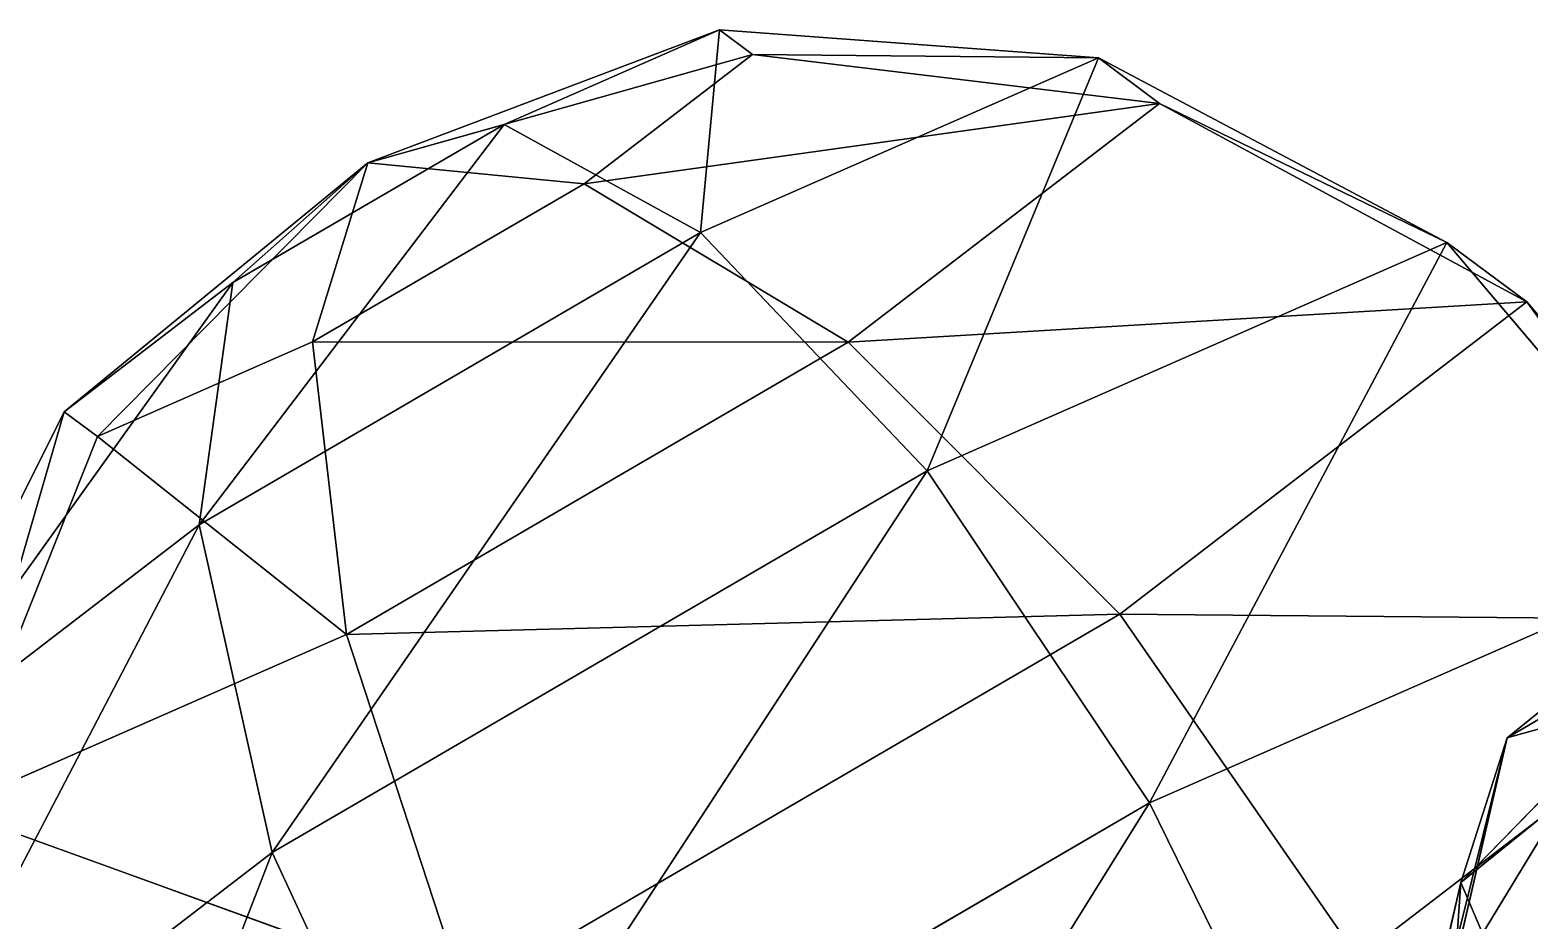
# Model space of a CAD drawing. Header units: metres. Extents: x -614 to 708, y -476 to 478.
# Drawn here: x -171 to 122.1, y 123.7 to 297.8 of the extents above; entities that cross this region are included whole.
import ezdxf

# ---------------------------------------------------------------- set-up
doc = ezdxf.new("R2010")
doc.units = ezdxf.units.M

msp = doc.modelspace()

# ---------------------------------------------------------------- linework, layer by layer
for p, q in [((-104.873276, 271.81308, -635.84357), (-36.146366, 297.80853, -672.102)), ((-78.23866, 279.32843, -712.96643), (-36.146366, 297.80853, -672.102)), ((-36.146366, 297.80853, -672.102), (-39.843765, 258.18228, -782.1943)), ((-36.146366, 297.80853, -672.102), (-29.68119, 293.00122, -611.1243)), ((-36.146366, 297.80853, -672.102), (37.93267, 292.32907, -706.6866)), ((-104.873276, 271.81308, -635.84357), (-29.68119, 293.00122, -611.1243)), ((-29.68119, 293.00122, -611.1243), (-62.63037, 267.72247, -565.7534)), ((-39.843765, 258.18228, -782.1943), (37.93267, 292.32907, -706.6866)), ((-29.68119, 293.00122, -611.1243), (37.93267, 292.32907, -706.6866)), ((-29.68119, 293.00122, -611.1243), (49.87875, 283.4463, -594.0146)), ((37.93267, 292.32907, -706.6866), (4.466187, 211.59392, -832.9878)), ((37.93267, 292.32907, -706.6866), (49.87875, 283.4463, -594.0146)), ((37.93267, 292.32907, -706.6866), (106.086, 256.20886, -734.3322)), ((-62.63037, 267.72247, -565.7534), (49.87875, 283.4463, -594.0146)), ((49.87875, 283.4463, -594.0146), (-11.003384, 236.7373, -510.18005)), ((49.87875, 283.4463, -594.0146), (106.086, 256.20886, -734.3322)), ((49.87875, 283.4463, -594.0146), (121.6943, 244.60294, -587.1192)), ((-78.23866, 279.32843, -712.96643), (-137.89012, 201.00864, -776.30634)), ((-131.301, 248.38628, -709.7799), (-78.23866, 279.32843, -712.96643)), ((-104.873276, 271.81308, -635.84357), (-78.23866, 279.32843, -712.96643)), ((-78.23866, 279.32843, -712.96643), (-39.843765, 258.18228, -782.1943)), ((-104.873276, 271.81308, -635.84357), (-164.25017, 223.10756, -664.409)), ((-104.873276, 271.81308, -635.84357), (-157.785, 218.30023, -603.43134)), ((-104.873276, 271.81308, -635.84357), (-131.301, 248.38628, -709.7799)), ((-104.873276, 271.81308, -635.84357), (-115.6927, 236.78035, -562.5669)), ((-104.873276, 271.81308, -635.84357), (-62.63037, 267.72247, -565.7534)), ((-62.63037, 267.72247, -565.7534), (-115.6927, 236.78035, -562.5669)), ((-62.63037, 267.72247, -565.7534), (-11.003384, 236.7373, -510.18005)), ((-137.89012, 201.00864, -776.30634), (-39.843765, 258.18228, -782.1943)), ((-39.843765, 258.18228, -782.1943), (-123.63757, 136.89296, -825.2948)), ((-39.843765, 258.18228, -782.1943), (4.466187, 211.59392, -832.9878)), ((4.466187, 211.59392, -832.9878), (106.086, 256.20886, -734.3322)), ((106.086, 256.20886, -734.3322), (47.94539, 146.65602, -857.6141)), ((106.086, 256.20886, -734.3322), (121.6943, 244.60294, -587.1192)), ((106.086, 256.20886, -734.3322), (157.93787, 194.94687, -750.83)), ((-131.301, 248.38628, -709.7799), (-198.77226, 154.29967, -692.4718)), ((-164.25017, 223.10756, -664.409), (-131.301, 248.38628, -709.7799)), ((-131.301, 248.38628, -709.7799), (-137.89012, 201.00864, -776.30634)), ((-11.003384, 236.7373, -510.18005), (121.6943, 244.60294, -587.1192)), ((121.6943, 244.60294, -587.1192), (42.147953, 183.57472, -477.58405)), ((121.6943, 244.60294, -587.1192), (157.93787, 194.94687, -750.83)), ((121.6943, 244.60294, -587.1192), (174.83217, 182.38472, -591.4878)), ((-115.6927, 236.78035, -562.5669), (-157.785, 218.30023, -603.43134)), ((-115.6927, 236.78035, -562.5669), (-11.003384, 236.7373, -510.18005)), ((-115.6927, 236.78035, -562.5669), (-109.049774, 179.56367, -504.2921)), ((-11.003384, 236.7373, -510.18005), (-109.049774, 179.56367, -504.2921)), ((-11.003384, 236.7373, -510.18005), (42.147953, 183.57472, -477.58405)), ((108.81598, 131.02829, -720.6323), (205.82411, 230.52994, -655.21826)), ((205.82411, 230.52994, -655.21826), (117.87985, 159.3754, -644.2903)), ((-164.25017, 223.10756, -664.409), (-198.77226, 154.29967, -692.4718)), ((-164.25017, 223.10756, -664.409), (-186.8262, 145.41687, -579.7998)), ((-157.785, 218.30023, -603.43134), (-164.25017, 223.10756, -664.409)), ((223.7207, 223.9962, -734.91046), (108.81598, 131.02829, -720.6323)), ((-157.785, 218.30023, -603.43134), (-186.8262, 145.41687, -579.7998)), ((-157.785, 218.30023, -603.43134), (-109.049774, 179.56367, -504.2921)), ((-123.63757, 136.89296, -825.2948), (4.466187, 211.59392, -832.9878)), ((4.466187, 211.59392, -832.9878), (-90.713135, 65.80028, -849.28723)), ((4.466187, 211.59392, -832.9878), (47.94539, 146.65602, -857.6141)), ((117.87985, 159.3754, -644.2903), (200.39687, 207.64955, -576.7271)), ((-137.89012, 201.00864, -776.30634), (-203.18391, 75.86476, -715.7597)), ((-198.77226, 154.29967, -692.4718), (-137.89012, 201.00864, -776.30634)), ((-137.89012, 201.00864, -776.30634), (-123.63757, 136.89296, -825.2948)), ((47.94539, 146.65602, -857.6141), (157.93787, 194.94687, -750.83)), ((157.93787, 194.94687, -750.83), (83.974495, 73.25479, -852.32404)), ((-109.049774, 179.56367, -504.2921), (42.147953, 183.57472, -477.58405)), ((42.147953, 183.57472, -477.58405), (-85.95583, 108.87376, -469.89108)), ((42.147953, 183.57472, -477.58405), (88.73184, 116.328255, -472.92786)), ((42.147953, 183.57472, -477.58405), (174.83217, 182.38472, -591.4878)), ((174.83217, 182.38472, -591.4878), (88.73184, 116.328255, -472.92786)), ((-109.049774, 179.56367, -504.2921), (-186.8262, 145.41687, -579.7998)), ((-109.049774, 179.56367, -504.2921), (-85.95583, 108.87376, -469.89108)), ((117.87985, 159.3754, -644.2903), (152.80176, 169.14099, -570.8129)), ((80.90277, 10.408947, -638.64557), (117.87985, 159.3754, -644.2903)), ((117.87985, 159.3754, -644.2903), (96.51601, 67.05734, -581.5403)), ((108.81598, 131.02829, -720.6323), (117.87985, 159.3754, -644.2903)), ((-90.713135, 65.80028, -849.28723), (47.94539, 146.65602, -857.6141)), ((47.94539, 146.65602, -857.6141), (-44.129276, -1.446175, -844.63104)), ((47.94539, 146.65602, -857.6141), (83.974495, 73.25479, -852.32404)), ((-186.8262, 145.41687, -579.7998), (-85.95583, 108.87376, -469.89108)), ((-203.18391, 75.86476, -715.7597), (-123.63757, 136.89296, -825.2948)), ((-123.63757, 136.89296, -825.2948), (-176.81348, -0.25618, -730.7273)), ((-123.63757, 136.89296, -825.2948), (-90.713135, 65.80028, -849.28723)), ((108.81598, 131.02829, -720.6323), (80.90277, 10.408947, -638.64557)), ((96.77704, -42.14215, -699.475), (108.81598, 131.02829, -720.6323)), ((126.99007, 88.4153, -788.2168), (108.81598, 131.02829, -720.6323))]:
    msp.add_line(p, q)
for points in [[(-78.23866, 279.32843, -712.96643), (-104.873276, 271.81308, -635.84357), (-36.146366, 297.80853, -672.102), (-36.146267, 297.80862, -672.10187)], [(-36.146366, 297.80853, -672.102), (-104.873276, 271.81308, -635.84357), (-29.68119, 293.00122, -611.1243), (-29.681091, 293.0013, -611.1242)], [(-39.843765, 258.18228, -782.1943), (-78.23866, 279.32843, -712.96643), (-36.146366, 297.80853, -672.102), (-36.146267, 297.80862, -672.10187)], [(-39.843765, 258.18228, -782.1943), (-36.146366, 297.80853, -672.102), (37.93267, 292.32907, -706.6866), (37.93277, 292.32916, -706.68646)], [(37.93267, 292.32907, -706.6866), (-36.146366, 297.80853, -672.102), (-29.68119, 293.00122, -611.1243), (-29.681091, 293.0013, -611.1242)], [(-29.68119, 293.00122, -611.1243), (-104.873276, 271.81308, -635.84357), (-62.63037, 267.72247, -565.7534), (-62.630272, 267.72256, -565.7533)], [(49.87875, 283.4463, -594.0146), (-29.68119, 293.00122, -611.1243), (-62.63037, 267.72247, -565.7534), (-62.630272, 267.72256, -565.7533)], [(4.466187, 211.59392, -832.9878), (-39.843765, 258.18228, -782.1943), (37.93267, 292.32907, -706.6866), (37.93277, 292.32916, -706.68646)], [(37.93267, 292.32907, -706.6866), (-29.68119, 293.00122, -611.1243), (49.87875, 283.4463, -594.0146), (49.87885, 283.44638, -594.01447)], [(4.466187, 211.59392, -832.9878), (37.93267, 292.32907, -706.6866), (106.086, 256.20886, -734.3322), (106.0861, 256.20895, -734.3321)], [(106.086, 256.20886, -734.3322), (37.93267, 292.32907, -706.6866), (49.87875, 283.4463, -594.0146), (49.87885, 283.44638, -594.01447)], [(49.87875, 283.4463, -594.0146), (-62.63037, 267.72247, -565.7534), (-11.003384, 236.7373, -510.18005), (-11.003284, 236.73741, -510.17996)], [(-11.003384, 236.7373, -510.18005), (-11.003384, 236.7373, -510.18005), (49.87875, 283.4463, -594.0146), (49.87885, 283.44638, -594.01447)], [(121.6943, 244.60294, -587.1192), (49.87875, 283.4463, -594.0146), (-11.003384, 236.7373, -510.18005), (-11.003284, 236.73741, -510.17996)], [(106.086, 256.20886, -734.3322), (49.87875, 283.4463, -594.0146), (121.6943, 244.60294, -587.1192), (121.6944, 244.60304, -587.1191)], [(-137.89012, 201.00864, -776.30634), (-131.301, 248.38628, -709.7799), (-78.23866, 279.32843, -712.96643), (-78.23856, 279.32852, -712.9663)], [(-137.89012, 201.00864, -776.30634), (-78.23866, 279.32843, -712.96643), (-39.843765, 258.18228, -782.1943), (-39.843666, 258.18237, -782.19415)], [(-131.301, 248.38628, -709.7799), (-104.873276, 271.81308, -635.84357), (-78.23866, 279.32843, -712.96643), (-78.23856, 279.32852, -712.9663)], [(-157.785, 218.30023, -603.43134), (-104.873276, 271.81308, -635.84357), (-164.25017, 223.10756, -664.409), (-164.25006, 223.10767, -664.4089)], [(-164.25017, 223.10756, -664.409), (-104.873276, 271.81308, -635.84357), (-131.301, 248.38628, -709.7799), (-131.30089, 248.38638, -709.7798)], [(-115.6927, 236.78035, -562.5669), (-104.873276, 271.81308, -635.84357), (-157.785, 218.30023, -603.43134), (-157.7849, 218.30034, -603.4312)], [(-62.63037, 267.72247, -565.7534), (-104.873276, 271.81308, -635.84357), (-115.6927, 236.78035, -562.5669), (-115.692604, 236.78046, -562.5668)], [(-11.003384, 236.7373, -510.18005), (-62.63037, 267.72247, -565.7534), (-115.6927, 236.78035, -562.5669), (-115.692604, 236.78046, -562.5668)], [(-123.63757, 136.89296, -825.2948), (-137.89012, 201.00864, -776.30634), (-39.843765, 258.18228, -782.1943), (-39.843666, 258.18237, -782.19415)], [(-123.63757, 136.89296, -825.2948), (-39.843765, 258.18228, -782.1943), (4.466187, 211.59392, -832.9878), (4.466287, 211.59402, -832.9877)], [(47.94539, 146.65602, -857.6141), (4.466187, 211.59392, -832.9878), (106.086, 256.20886, -734.3322), (106.0861, 256.20895, -734.3321)], [(47.94539, 146.65602, -857.6141), (106.086, 256.20886, -734.3322), (157.93787, 194.94687, -750.83), (157.93797, 194.94698, -750.8299)], [(157.93787, 194.94687, -750.83), (106.086, 256.20886, -734.3322), (121.6943, 244.60294, -587.1192), (121.6944, 244.60304, -587.1191)], [(-198.77226, 154.29967, -692.4718), (-164.25017, 223.10756, -664.409), (-131.301, 248.38628, -709.7799), (-131.30089, 248.38638, -709.7798)], [(-198.77226, 154.29967, -692.4718), (-131.301, 248.38628, -709.7799), (-137.89012, 201.00864, -776.30634), (-137.89001, 201.00874, -776.3062)], [(121.6943, 244.60294, -587.1192), (-11.003384, 236.7373, -510.18005), (42.147953, 183.57472, -477.58405), (42.148052, 183.57483, -477.58395)], [(42.147953, 183.57472, -477.58405), (42.147953, 183.57472, -477.58405), (121.6943, 244.60294, -587.1192), (121.6944, 244.60304, -587.1191)], [(174.83217, 182.38472, -591.4878), (121.6943, 244.60294, -587.1192), (42.147953, 183.57472, -477.58405), (42.148052, 183.57483, -477.58395)], [(157.93787, 194.94687, -750.83), (121.6943, 244.60294, -587.1192), (174.83217, 182.38472, -591.4878), (174.83228, 182.38483, -591.4877)], [(-109.049774, 179.56367, -504.2921), (-115.6927, 236.78035, -562.5669), (-157.785, 218.30023, -603.43134), (-157.7849, 218.30034, -603.4312)], [(-11.003384, 236.7373, -510.18005), (-115.6927, 236.78035, -562.5669), (-109.049774, 179.56367, -504.2921), (-109.049675, 179.56378, -504.29202)], [(42.147953, 183.57472, -477.58405), (-11.003384, 236.7373, -510.18005), (-109.049774, 179.56367, -504.2921), (-109.049675, 179.56378, -504.29202)], [(205.82411, 230.52994, -655.21826), (223.7207, 223.9962, -734.91046), (108.81598, 131.02829, -720.6323), (108.81608, 131.0284, -720.6322)], [(205.82411, 230.52994, -655.21826), (108.81598, 131.02829, -720.6323), (117.87985, 159.3754, -644.2903), (117.87995, 159.3755, -644.29016)], [(200.39687, 207.64955, -576.7271), (205.82411, 230.52994, -655.21826), (117.87985, 159.3754, -644.2903), (117.87995, 159.3755, -644.29016)], [(-186.8262, 145.41687, -579.7998), (-164.25017, 223.10756, -664.409), (-198.77226, 154.29967, -692.4718), (-198.77216, 154.29977, -692.4717)], [(-186.8262, 145.41687, -579.7998), (-157.785, 218.30023, -603.43134), (-164.25017, 223.10756, -664.409), (-164.25006, 223.10767, -664.4089)], [(223.7207, 223.9962, -734.91046), (126.99007, 88.4153, -788.2168), (108.81598, 131.02829, -720.6323), (108.81608, 131.0284, -720.6322)], [(-109.049774, 179.56367, -504.2921), (-157.785, 218.30023, -603.43134), (-186.8262, 145.41687, -579.7998), (-186.8261, 145.41698, -579.7997)], [(-90.713135, 65.80028, -849.28723), (-123.63757, 136.89296, -825.2948), (4.466187, 211.59392, -832.9878), (4.466287, 211.59402, -832.9877)], [(-90.713135, 65.80028, -849.28723), (4.466187, 211.59392, -832.9878), (47.94539, 146.65602, -857.6141), (47.945488, 146.65613, -857.61395)], [(200.39687, 207.64955, -576.7271), (117.87985, 159.3754, -644.2903), (152.80176, 169.14099, -570.8129), (152.80186, 169.1411, -570.8128)], [(-203.18391, 75.86476, -715.7597), (-198.77226, 154.29967, -692.4718), (-137.89012, 201.00864, -776.30634), (-137.89001, 201.00874, -776.3062)], [(-203.18391, 75.86476, -715.7597), (-137.89012, 201.00864, -776.30634), (-123.63757, 136.89296, -825.2948), (-123.637474, 136.89307, -825.2947)], [(83.974495, 73.25479, -852.32404), (47.94539, 146.65602, -857.6141), (157.93787, 194.94687, -750.83), (157.93797, 194.94698, -750.8299)], [(83.974495, 73.25479, -852.32404), (157.93787, 194.94687, -750.83), (185.5943, 117.869736, -753.66846), (185.5944, 117.869835, -753.66833)], [(42.147953, 183.57472, -477.58405), (-109.049774, 179.56367, -504.2921), (-85.95583, 108.87376, -469.89108), (-85.955734, 108.873856, -469.891)], [(88.73184, 116.328255, -472.92786), (42.147953, 183.57472, -477.58405), (-85.95583, 108.87376, -469.89108), (-85.955734, 108.873856, -469.891)], [(174.83217, 182.38472, -591.4878), (42.147953, 183.57472, -477.58405), (88.73184, 116.328255, -472.92786), (88.73194, 116.328354, -472.92776)], [(88.73184, 116.328255, -472.92786), (88.73184, 116.328255, -472.92786), (174.83217, 182.38472, -591.4878), (174.83228, 182.38483, -591.4877)], [(201.2026, 106.26381, -606.45544), (174.83217, 182.38472, -591.4878), (88.73184, 116.328255, -472.92786), (88.73194, 116.328354, -472.92776)], [(-85.95583, 108.87376, -469.89108), (-109.049774, 179.56367, -504.2921), (-186.8262, 145.41687, -579.7998), (-186.8261, 145.41698, -579.7997)], [(195.78632, -22.206203, -827.4336), (116.32205, 99.31003, -675.7127), (307.2745, 178.77429, -639.3453), (307.2746, 178.7744, -639.34515)], [(307.2745, 178.77429, -639.3453), (116.32205, 99.31003, -675.7127), (152.68945, -52.410892, -535.1489), (152.68956, -52.410793, -535.1488)], [(152.80176, 169.14099, -570.8129), (117.87985, 159.3754, -644.2903), (96.51601, 67.05734, -581.5403), (96.516106, 67.05744, -581.54016)], [(152.80176, 169.14099, -570.8129), (96.51601, 67.05734, -581.5403), (141.23975, 119.1788, -536.8529), (141.23985, 119.1789, -536.8528)], [(117.87985, 159.3754, -644.2903), (108.81598, 131.02829, -720.6323), (80.90277, 10.408947, -638.64557), (80.90287, 10.409047, -638.64545)], [(117.87985, 159.3754, -644.2903), (80.90277, 10.408947, -638.64557), (96.51601, 67.05734, -581.5403), (96.516106, 67.05744, -581.54016)], [(-44.129276, -1.446175, -844.63104), (-90.713135, 65.80028, -849.28723), (47.94539, 146.65602, -857.6141), (47.945488, 146.65613, -857.61395)], [(-44.129276, -1.446175, -844.63104), (47.94539, 146.65602, -857.6141), (83.974495, 73.25479, -852.32404), (83.974594, 73.25489, -852.3239)], [(-85.95583, 108.87376, -469.89108), (-186.8262, 145.41687, -579.7998), (-187.57562, 64.25882, -568.5467), (-187.57552, 64.25892, -568.5466)], [(-176.81348, -0.25618, -730.7273), (-203.18391, 75.86476, -715.7597), (-123.63757, 136.89296, -825.2948), (-123.637474, 136.89307, -825.2947)], [(-176.81348, -0.25618, -730.7273), (-123.63757, 136.89296, -825.2948), (-90.713135, 65.80028, -849.28723), (-90.713036, 65.80038, -849.2871)], [(108.81598, 131.02829, -720.6323), (96.77704, -42.14215, -699.475), (80.90277, 10.408947, -638.64557), (80.90287, 10.409047, -638.64545)], [(108.81598, 131.02829, -720.6323), (126.99007, 88.4153, -788.2168), (96.77704, -42.14215, -699.475), (96.77714, -42.14205, -699.47485)]]:
    msp.add_3dface(points)

doc.saveas('drawing.dxf')
